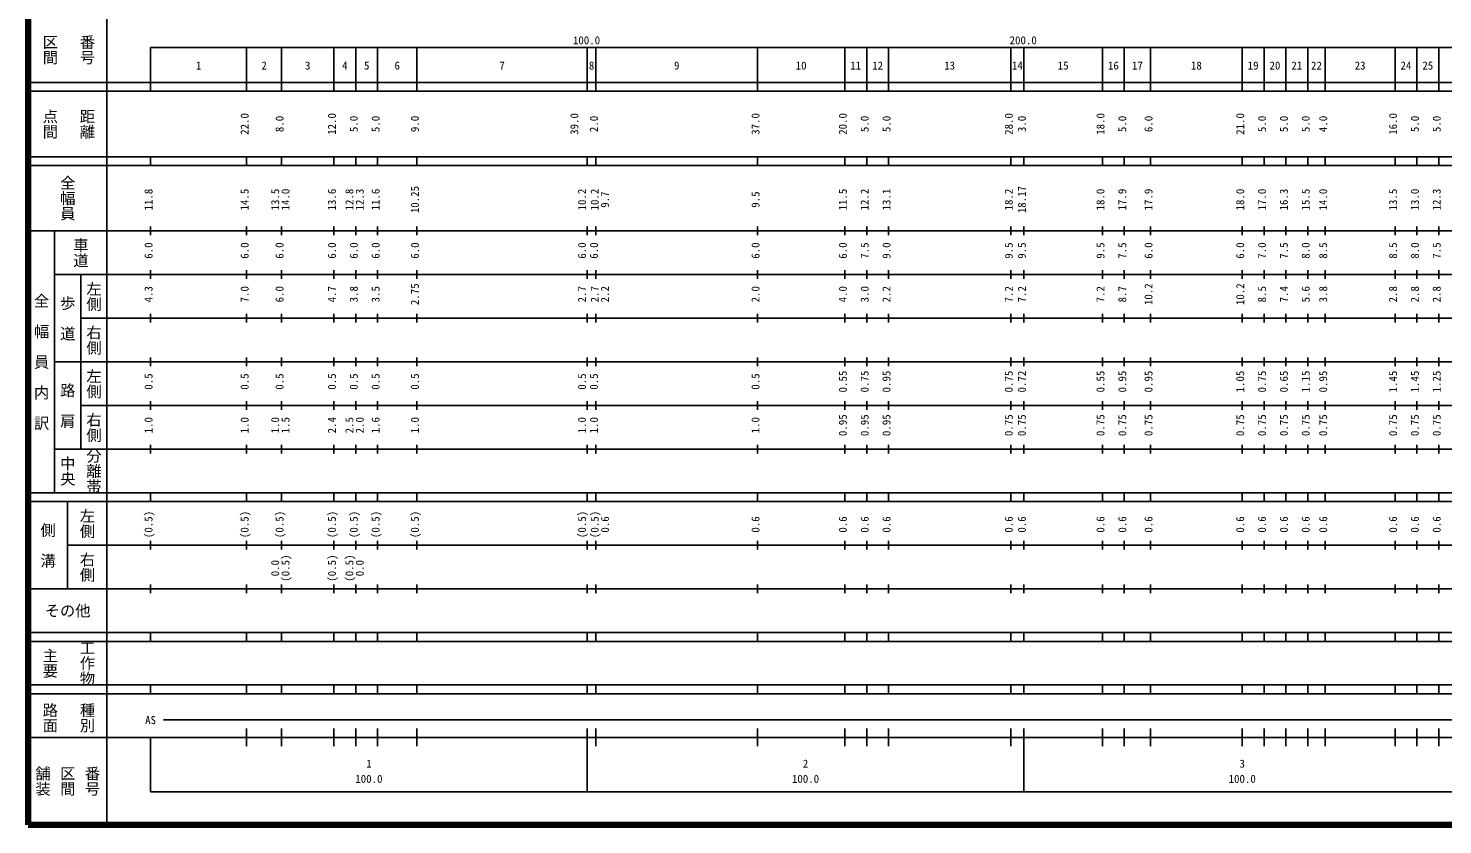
# Model space of a CAD drawing. Units: millimetres on the paper, enlarged 1000 times. Extents: x 40000 to 680000, y 20000 to 380000.
# Drawn here: x 40000 to 363919, y 20000 to 202409 of the extents above; entities that cross this region are included whole.
import ezdxf
from ezdxf.enums import TextEntityAlignment as Align

# ---------------------------------------------------------------- set-up
doc = ezdxf.new("R2010")
doc.units = ezdxf.units.MM
doc.header["$LTSCALE"] = 1000
doc.layers.add('M-TTL', color=2, linetype='Continuous', lineweight=140)
doc.layers.add('M-TTL-BAND', color=7, linetype='Continuous', lineweight=25)
doc.styles.add('@ＭＳ ゴシック', font='')
doc.styles.add('ＭＳ ゴシック', font='')
doc.styles.get('@ＭＳ ゴシック').set_extended_font_data('@MS Gothic')
doc.styles.get('ＭＳ ゴシック').set_extended_font_data('MS Gothic')

msp = doc.modelspace()

# ---------------------------------------------------------------- linework, layer by layer
at = {"layer": 'M-TTL'}
for p, q in [((40000, 380000), (40000, 20000)), ((40000, 20000), (680000, 20000))]:
    msp.add_line(p, q, dxfattribs=at)
at = {"layer": 'M-TTL-BAND'}
for p, q in [((58000, 370000), (58000, 20000)), ((68000, 198000), (579000, 198000)), ((68000, 198000), (68000, 188000)), ((90000, 188000), (90000, 198000)), ((98000, 188000), (98000, 198000)), ((110000, 188000), (110000, 198000)), ((115000, 188000), (115000, 198000)), ((120000, 188000), (120000, 198000)), ((129000, 188000), (129000, 198000)), ((168000, 188000), (168000, 198000)), ((170000, 188000), (170000, 198000)), ((207000, 188000), (207000, 198000)), ((227000, 188000), (227000, 198000)), ((232000, 188000), (232000, 198000)), ((237000, 188000), (237000, 198000)), ((265000, 188000), (265000, 198000)), ((268000, 188000), (268000, 198000)), ((286000, 188000), (286000, 198000)), ((291000, 188000), (291000, 198000)), ((297000, 188000), (297000, 198000)), ((318000, 188000), (318000, 198000)), ((323000, 188000), (323000, 198000)), ((328000, 188000), (328000, 198000)), ((333000, 188000), (333000, 198000)), ((337000, 188000), (337000, 198000)), ((353000, 188000), (353000, 198000)), ((358000, 188000), (358000, 198000)), ((363000, 188000), (363000, 198000)), ((40000, 190000), (579000, 190000)), ((40000, 188000), (579000, 188000)), ((40000, 173000), (579000, 173000)), ((68000, 171000), (68000, 173000)), ((90000, 171000), (90000, 173000)), ((98000, 171000), (98000, 173000)), ((110000, 171000), (110000, 173000)), ((115000, 171000), (115000, 173000)), ((120000, 171000), (120000, 173000)), ((129000, 171000), (129000, 173000)), ((168000, 171000), (168000, 173000)), ((170000, 171000), (170000, 173000)), ((207000, 171000), (207000, 173000)), ((227000, 171000), (227000, 173000)), ((232000, 171000), (232000, 173000)), ((237000, 171000), (237000, 173000)), ((265000, 171000), (265000, 173000)), ((268000, 171000), (268000, 173000)), ((286000, 171000), (286000, 173000)), ((291000, 171000), (291000, 173000)), ((297000, 171000), (297000, 173000)), ((318000, 171000), (318000, 173000)), ((323000, 171000), (323000, 173000)), ((328000, 171000), (328000, 173000)), ((333000, 171000), (333000, 173000)), ((337000, 171000), (337000, 173000)), ((353000, 171000), (353000, 173000)), ((358000, 171000), (358000, 173000)), ((363000, 171000), (363000, 173000)), ((40000, 171000), (579000, 171000)), ((40000, 156000), (579000, 156000)), ((46000, 96000), (46000, 156000)), ((68000, 155000), (68000, 157000)), ((90000, 155000), (90000, 157000)), ((98000, 155000), (98000, 157000)), ((110000, 155000), (110000, 157000)), ((115000, 155000), (115000, 157000)), ((120000, 155000), (120000, 157000)), ((129000, 155000), (129000, 157000)), ((168000, 155000), (168000, 157000)), ((170000, 155000), (170000, 157000)), ((207000, 155000), (207000, 157000)), ((227000, 155000), (227000, 157000)), ((232000, 155000), (232000, 157000)), ((237000, 155000), (237000, 157000)), ((265000, 155000), (265000, 157000)), ((268000, 155000), (268000, 157000)), ((286000, 155000), (286000, 157000)), ((291000, 155000), (291000, 157000)), ((297000, 155000), (297000, 157000)), ((318000, 155000), (318000, 157000)), ((323000, 155000), (323000, 157000)), ((328000, 155000), (328000, 157000)), ((333000, 155000), (333000, 157000)), ((337000, 155000), (337000, 157000)), ((353000, 155000), (353000, 157000)), ((358000, 155000), (358000, 157000)), ((363000, 155000), (363000, 157000)), ((46000, 146000), (579000, 146000)), ((52000, 146000), (52000, 106000)), ((68000, 145000), (68000, 147000)), ((90000, 145000), (90000, 147000)), ((98000, 145000), (98000, 147000)), ((110000, 145000), (110000, 147000)), ((115000, 145000), (115000, 147000)), ((120000, 145000), (120000, 147000)), ((129000, 145000), (129000, 147000)), ((168000, 145000), (168000, 147000)), ((170000, 145000), (170000, 147000)), ((207000, 145000), (207000, 147000)), ((227000, 145000), (227000, 147000)), ((232000, 145000), (232000, 147000)), ((237000, 145000), (237000, 147000)), ((265000, 145000), (265000, 147000)), ((268000, 145000), (268000, 147000)), ((286000, 145000), (286000, 147000)), ((291000, 145000), (291000, 147000)), ((297000, 145000), (297000, 147000)), ((318000, 145000), (318000, 147000)), ((323000, 145000), (323000, 147000)), ((328000, 145000), (328000, 147000)), ((333000, 145000), (333000, 147000)), ((337000, 145000), (337000, 147000)), ((353000, 145000), (353000, 147000)), ((358000, 145000), (358000, 147000)), ((363000, 145000), (363000, 147000)), ((68000, 135000), (68000, 137000)), ((90000, 135000), (90000, 137000)), ((98000, 135000), (98000, 137000)), ((110000, 135000), (110000, 137000)), ((115000, 135000), (115000, 137000)), ((120000, 135000), (120000, 137000)), ((129000, 135000), (129000, 137000)), ((168000, 135000), (168000, 137000)), ((170000, 135000), (170000, 137000)), ((207000, 135000), (207000, 137000)), ((227000, 135000), (227000, 137000)), ((232000, 135000), (232000, 137000)), ((237000, 135000), (237000, 137000)), ((265000, 135000), (265000, 137000)), ((268000, 135000), (268000, 137000)), ((286000, 135000), (286000, 137000)), ((291000, 135000), (291000, 137000)), ((297000, 135000), (297000, 137000)), ((318000, 135000), (318000, 137000)), ((323000, 135000), (323000, 137000)), ((328000, 135000), (328000, 137000)), ((333000, 135000), (333000, 137000)), ((337000, 135000), (337000, 137000)), ((353000, 135000), (353000, 137000)), ((358000, 135000), (358000, 137000)), ((363000, 135000), (363000, 137000)), ((52000, 136000), (579000, 136000)), ((68000, 125000), (68000, 127000)), ((90000, 125000), (90000, 127000)), ((98000, 125000), (98000, 127000)), ((110000, 125000), (110000, 127000)), ((115000, 125000), (115000, 127000)), ((120000, 125000), (120000, 127000)), ((129000, 125000), (129000, 127000)), ((168000, 125000), (168000, 127000)), ((170000, 125000), (170000, 127000)), ((207000, 125000), (207000, 127000)), ((227000, 125000), (227000, 127000)), ((232000, 125000), (232000, 127000)), ((237000, 125000), (237000, 127000)), ((265000, 125000), (265000, 127000)), ((268000, 125000), (268000, 127000)), ((286000, 125000), (286000, 127000)), ((291000, 125000), (291000, 127000)), ((297000, 125000), (297000, 127000)), ((318000, 125000), (318000, 127000)), ((323000, 125000), (323000, 127000)), ((328000, 125000), (328000, 127000)), ((333000, 125000), (333000, 127000)), ((337000, 125000), (337000, 127000)), ((353000, 125000), (353000, 127000)), ((358000, 125000), (358000, 127000)), ((363000, 125000), (363000, 127000)), ((46000, 126000), (579000, 126000)), ((68000, 115000), (68000, 117000)), ((90000, 115000), (90000, 117000)), ((98000, 115000), (98000, 117000)), ((110000, 115000), (110000, 117000)), ((115000, 115000), (115000, 117000)), ((120000, 115000), (120000, 117000)), ((129000, 115000), (129000, 117000)), ((168000, 115000), (168000, 117000)), ((170000, 115000), (170000, 117000)), ((207000, 115000), (207000, 117000)), ((227000, 115000), (227000, 117000)), ((232000, 115000), (232000, 117000)), ((237000, 115000), (237000, 117000)), ((265000, 115000), (265000, 117000)), ((268000, 115000), (268000, 117000)), ((286000, 115000), (286000, 117000)), ((291000, 115000), (291000, 117000)), ((297000, 115000), (297000, 117000)), ((318000, 115000), (318000, 117000)), ((323000, 115000), (323000, 117000)), ((328000, 115000), (328000, 117000)), ((333000, 115000), (333000, 117000)), ((337000, 115000), (337000, 117000)), ((353000, 115000), (353000, 117000)), ((358000, 115000), (358000, 117000)), ((363000, 115000), (363000, 117000)), ((52000, 116000), (579000, 116000)), ((68000, 105000), (68000, 107000)), ((90000, 105000), (90000, 107000)), ((98000, 105000), (98000, 107000)), ((110000, 105000), (110000, 107000)), ((115000, 105000), (115000, 107000)), ((120000, 105000), (120000, 107000)), ((129000, 105000), (129000, 107000)), ((168000, 105000), (168000, 107000)), ((170000, 105000), (170000, 107000)), ((207000, 105000), (207000, 107000)), ((227000, 105000), (227000, 107000)), ((232000, 105000), (232000, 107000)), ((237000, 105000), (237000, 107000)), ((265000, 105000), (265000, 107000)), ((268000, 105000), (268000, 107000)), ((286000, 105000), (286000, 107000)), ((291000, 105000), (291000, 107000)), ((297000, 105000), (297000, 107000)), ((318000, 105000), (318000, 107000)), ((323000, 105000), (323000, 107000)), ((328000, 105000), (328000, 107000)), ((333000, 105000), (333000, 107000)), ((337000, 105000), (337000, 107000)), ((353000, 105000), (353000, 107000)), ((358000, 105000), (358000, 107000)), ((363000, 105000), (363000, 107000)), ((46000, 106000), (579000, 106000)), ((40000, 96000), (579000, 96000)), ((40000, 94000), (579000, 94000)), ((49000, 94000), (49000, 74000)), ((68000, 94000), (68000, 96000)), ((90000, 94000), (90000, 96000)), ((98000, 94000), (98000, 96000)), ((110000, 94000), (110000, 96000)), ((115000, 94000), (115000, 96000)), ((120000, 94000), (120000, 96000)), ((129000, 94000), (129000, 96000)), ((168000, 94000), (168000, 96000)), ((170000, 94000), (170000, 96000)), ((207000, 94000), (207000, 96000)), ((227000, 94000), (227000, 96000)), ((232000, 94000), (232000, 96000)), ((237000, 94000), (237000, 96000)), ((265000, 94000), (265000, 96000)), ((268000, 94000), (268000, 96000)), ((286000, 94000), (286000, 96000)), ((291000, 94000), (291000, 96000)), ((297000, 94000), (297000, 96000)), ((318000, 94000), (318000, 96000)), ((323000, 94000), (323000, 96000)), ((328000, 94000), (328000, 96000)), ((333000, 94000), (333000, 96000)), ((337000, 94000), (337000, 96000)), ((353000, 94000), (353000, 96000)), ((358000, 94000), (358000, 96000)), ((363000, 94000), (363000, 96000)), ((68000, 83000), (68000, 85000)), ((90000, 83000), (90000, 85000)), ((98000, 83000), (98000, 85000)), ((110000, 83000), (110000, 85000)), ((115000, 83000), (115000, 85000)), ((120000, 83000), (120000, 85000)), ((129000, 83000), (129000, 85000)), ((168000, 83000), (168000, 85000)), ((170000, 83000), (170000, 85000)), ((207000, 83000), (207000, 85000)), ((227000, 83000), (227000, 85000)), ((232000, 83000), (232000, 85000)), ((237000, 83000), (237000, 85000)), ((265000, 83000), (265000, 85000)), ((268000, 83000), (268000, 85000)), ((286000, 83000), (286000, 85000)), ((291000, 83000), (291000, 85000)), ((297000, 83000), (297000, 85000)), ((318000, 83000), (318000, 85000)), ((323000, 83000), (323000, 85000)), ((328000, 83000), (328000, 85000)), ((333000, 83000), (333000, 85000)), ((337000, 83000), (337000, 85000)), ((353000, 83000), (353000, 85000)), ((358000, 83000), (358000, 85000)), ((363000, 83000), (363000, 85000)), ((49000, 84000), (579000, 84000)), ((68000, 73000), (68000, 75000)), ((90000, 73000), (90000, 75000)), ((98000, 73000), (98000, 75000)), ((110000, 73000), (110000, 75000)), ((115000, 73000), (115000, 75000)), ((120000, 73000), (120000, 75000)), ((129000, 73000), (129000, 75000)), ((168000, 73000), (168000, 75000)), ((170000, 73000), (170000, 75000)), ((207000, 73000), (207000, 75000)), ((227000, 73000), (227000, 75000)), ((232000, 73000), (232000, 75000)), ((237000, 73000), (237000, 75000)), ((265000, 73000), (265000, 75000)), ((268000, 73000), (268000, 75000)), ((286000, 73000), (286000, 75000)), ((291000, 73000), (291000, 75000)), ((297000, 73000), (297000, 75000)), ((318000, 73000), (318000, 75000)), ((323000, 73000), (323000, 75000)), ((328000, 73000), (328000, 75000)), ((333000, 73000), (333000, 75000)), ((337000, 73000), (337000, 75000)), ((353000, 73000), (353000, 75000)), ((358000, 73000), (358000, 75000)), ((363000, 73000), (363000, 75000)), ((40000, 74000), (579000, 74000)), ((40000, 64000), (579000, 64000)), ((40000, 62000), (579000, 62000)), ((68000, 62000), (68000, 64000)), ((90000, 62000), (90000, 64000)), ((98000, 62000), (98000, 64000)), ((110000, 62000), (110000, 64000)), ((115000, 62000), (115000, 64000)), ((120000, 62000), (120000, 64000)), ((129000, 62000), (129000, 64000)), ((168000, 62000), (168000, 64000)), ((170000, 62000), (170000, 64000)), ((207000, 62000), (207000, 64000)), ((227000, 62000), (227000, 64000)), ((232000, 62000), (232000, 64000)), ((237000, 62000), (237000, 64000)), ((265000, 62000), (265000, 64000)), ((268000, 62000), (268000, 64000)), ((286000, 62000), (286000, 64000)), ((291000, 62000), (291000, 64000)), ((297000, 62000), (297000, 64000)), ((318000, 62000), (318000, 64000)), ((323000, 62000), (323000, 64000)), ((328000, 62000), (328000, 64000)), ((333000, 62000), (333000, 64000)), ((337000, 62000), (337000, 64000)), ((353000, 62000), (353000, 64000)), ((358000, 62000), (358000, 64000)), ((363000, 62000), (363000, 64000)), ((40000, 52000), (579000, 52000)), ((68000, 50000), (68000, 52000)), ((90000, 50000), (90000, 52000)), ((98000, 50000), (98000, 52000)), ((110000, 50000), (110000, 52000)), ((115000, 50000), (115000, 52000)), ((120000, 50000), (120000, 52000)), ((129000, 50000), (129000, 52000)), ((168000, 50000), (168000, 52000)), ((170000, 50000), (170000, 52000)), ((207000, 50000), (207000, 52000)), ((227000, 50000), (227000, 52000)), ((232000, 50000), (232000, 52000)), ((237000, 50000), (237000, 52000)), ((265000, 50000), (265000, 52000)), ((268000, 50000), (268000, 52000)), ((286000, 50000), (286000, 52000)), ((291000, 50000), (291000, 52000)), ((297000, 50000), (297000, 52000)), ((318000, 50000), (318000, 52000)), ((323000, 50000), (323000, 52000)), ((328000, 50000), (328000, 52000)), ((333000, 50000), (333000, 52000)), ((337000, 50000), (337000, 52000)), ((353000, 50000), (353000, 52000)), ((358000, 50000), (358000, 52000)), ((363000, 50000), (363000, 52000)), ((40000, 50000), (579000, 50000)), ((71000, 44000), (565000, 44000)), ((40000, 40000), (579000, 40000)), ((68000, 40000), (68000, 27500)), ((90000, 38000), (90000, 42000)), ((98000, 38000), (98000, 42000)), ((110000, 38000), (110000, 42000)), ((115000, 38000), (115000, 42000)), ((120000, 38000), (120000, 42000)), ((129000, 38000), (129000, 42000)), ((168000, 27500), (168000, 42000)), ((170000, 38000), (170000, 42000)), ((207000, 38000), (207000, 42000)), ((227000, 38000), (227000, 42000)), ((232000, 38000), (232000, 42000)), ((237000, 38000), (237000, 42000)), ((265000, 38000), (265000, 42000)), ((268000, 27500), (268000, 42000)), ((286000, 38000), (286000, 42000)), ((291000, 38000), (291000, 42000)), ((297000, 38000), (297000, 42000)), ((318000, 38000), (318000, 42000)), ((323000, 38000), (323000, 42000)), ((328000, 38000), (328000, 42000)), ((333000, 38000), (333000, 42000)), ((337000, 38000), (337000, 42000)), ((353000, 38000), (353000, 42000)), ((358000, 38000), (358000, 42000)), ((363000, 38000), (363000, 42000)), ((68000, 27500), (579000, 27500))]:
    msp.add_line(p, q, dxfattribs=at)

# ---------------------------------------------------------------- texts
at = {"layer": 'M-TTL-BAND', "style": '@ＭＳ ゴシック'}
for s, p in [('区間', (45000, 197500)), ('番号', (53500, 197500)), ('点間', (45000, 180500)), ('距離', (53500, 180500)), ('全幅員', (49000, 163500)), ('車道', (52000, 151000)), ('左側', (55000, 141000)), ('全\u3000幅\u3000員\u3000内\u3000訳', (43000, 126000)), ('歩\u3000道', (49000, 136000)), ('右側', (55000, 131000)), ('左側', (55000, 121000)), ('路\u3000肩', (49000, 116000)), ('右側', (55000, 111000)), ('中央', (49000, 101000)), ('分離帯', (55000, 101000)), ('左側', (53500, 89000)), ('側\u3000溝', (44500, 84000)), ('右側', (53500, 79000)), ('工作物', (53500, 57000)), ('主要', (45000, 57000)), ('路面', (45000, 44500)), ('種別', (53500, 44500)), ('舗装', (43333, 30000)), ('区間', (49000, 30000)), ('番号', (54667, 30000))]:
    msp.add_text(s, height=2566, rotation=270, dxfattribs=at).set_placement(p, align=Align.MIDDLE_CENTER)
at = {"layer": 'M-TTL-BAND', "style": 'ＭＳ ゴシック'}
for s, p in [('100.0', (167844, 198195)), ('200.0', (267844, 198195)), ('1', (79000, 192405)), ('2', (94000, 192405)), ('3', (104000, 192405)), ('4', (112500, 192405)), ('5', (117500, 192405)), ('6', (124500, 192405)), ('7', (148500, 192405)), ('8', (169000, 192405)), ('9', (188500, 192405)), ('10', (217000, 192405)), ('11', (229500, 192405)), ('12', (234500, 192405)), ('13', (251000, 192405)), ('14', (266500, 192405)), ('15', (277000, 192405)), ('16', (288500, 192405)), ('17', (294000, 192405)), ('18', (307500, 192405)), ('19', (320500, 192405)), ('20', (325500, 192405)), ('21', (330500, 192405)), ('22', (335000, 192405)), ('23', (345000, 192405)), ('24', (355500, 192405)), ('25', (360500, 192405)), ('AS', (68000, 42500)), ('1', (118000, 32523)), ('2', (218000, 32523)), ('3', (318000, 32523)), ('100.0', (118000, 29033)), ('100.0', (218000, 29033)), ('100.0', (318000, 29033))]:
    msp.add_text(s, height=1833, dxfattribs=at).set_placement(p, align=Align.BOTTOM_CENTER)
for s, p in [('22.0', (91000, 180500)), ('8.0', (99000, 180500)), ('12.0', (111000, 180500)), ('5.0', (116000, 180500)), ('5.0', (121000, 180500)), ('9.0', (130000, 180500)), ('39.0', (166509, 180500)), ('2.0', (171000, 180500)), ('37.0', (208000, 180500)), ('20.0', (228000, 180500)), ('5.0', (233000, 180500)), ('5.0', (238000, 180500)), ('28.0', (266000, 180500)), ('3.0', (269000, 180500)), ('18.0', (287000, 180500)), ('5.0', (292000, 180500)), ('6.0', (298000, 180500)), ('21.0', (319000, 180500)), ('5.0', (324000, 180500)), ('5.0', (329000, 180500)), ('5.0', (334000, 180500)), ('4.0', (338000, 180500)), ('16.0', (354000, 180500)), ('5.0', (359000, 180500)), ('5.0', (364000, 180500)), ('11.8', (69000, 163174)), ('14.5', (91000, 163174)), ('13.5', (98000, 163174)), ('14.0', (100370, 163174)), ('13.6', (111000, 163174)), ('12.8', (115000, 163174)), ('12.3', (117370, 163174)), ('11.6', (121000, 163174)), ('10.25', (130000, 163174)), ('10.2', (168271, 163174)), ('10.2', (171167, 163174)), ('11.5', (228000, 163174)), ('12.2', (233000, 163174)), ('13.1', (238000, 163174)), ('18.2', (266000, 163174)), ('18.17', (269000, 163174)), ('18.0', (287000, 163174)), ('17.9', (292000, 163174)), ('17.9', (298000, 163174)), ('18.0', (319000, 163174)), ('17.0', (324000, 163174)), ('16.3', (329000, 163174)), ('15.5', (334000, 163174)), ('14.0', (338000, 163174)), ('13.5', (354000, 163174)), ('13.0', (359000, 163174)), ('12.3', (364000, 163174)), ('9.7', (173537, 163174)), ('9.5', (208000, 163174)), ('6.0', (69000, 151500)), ('6.0', (91000, 151500)), ('6.0', (99000, 151500)), ('6.0', (111000, 151500)), ('6.0', (116000, 151500)), ('6.0', (121000, 151500)), ('6.0', (130000, 151500)), ('6.0', (168271, 151500)), ('6.0', (171000, 151500)), ('6.0', (208000, 151500)), ('6.0', (228000, 151500)), ('7.5', (233000, 151500)), ('9.0', (238000, 151500)), ('9.5', (266000, 151500)), ('9.5', (269000, 151500)), ('9.5', (287000, 151500)), ('7.5', (292000, 151500)), ('6.0', (298000, 151500)), ('6.0', (319000, 151500)), ('7.0', (324000, 151500)), ('7.5', (329000, 151500)), ('8.0', (334000, 151500)), ('8.5', (338000, 151500)), ('8.5', (354000, 151500)), ('8.0', (359000, 151500)), ('7.5', (364000, 151500)), ('4.3', (69000, 141500)), ('7.0', (91000, 141500)), ('6.0', (99000, 141500)), ('4.7', (111000, 141500)), ('3.8', (116000, 141500)), ('3.5', (121000, 141500)), ('2.75', (130000, 141500)), ('2.7', (168271, 141500)), ('2.7', (171167, 141500)), ('2.2', (173537, 141500)), ('2.0', (208000, 141500)), ('4.0', (228000, 141500)), ('3.0', (233000, 141500)), ('2.2', (238000, 141500)), ('7.2', (266000, 141500)), ('7.2', (269000, 141500)), ('7.2', (287000, 141500)), ('8.7', (292000, 141500)), ('10.2', (298000, 141500)), ('10.2', (319000, 141500)), ('8.5', (324000, 141500)), ('7.4', (329000, 141500)), ('5.6', (334000, 141500)), ('3.8', (338000, 141500)), ('2.8', (354000, 141500)), ('2.8', (359000, 141500)), ('2.8', (364000, 141500)), ('0.5', (69000, 121500)), ('0.5', (91000, 121500)), ('0.5', (99000, 121500)), ('0.5', (111000, 121500)), ('0.5', (116000, 121500)), ('0.5', (121000, 121500)), ('0.5', (130000, 121500)), ('0.5', (168271, 121500)), ('0.5', (171000, 121500)), ('0.5', (208000, 121500)), ('0.55', (228000, 121500)), ('0.75', (233000, 121500)), ('0.95', (238000, 121500)), ('0.75', (266000, 121500)), ('0.72', (269000, 121500)), ('0.55', (287000, 121500)), ('0.95', (292000, 121500)), ('0.95', (298000, 121500)), ('1.05', (319000, 121500)), ('0.75', (324000, 121500)), ('0.65', (329000, 121500)), ('1.15', (334000, 121500)), ('0.95', (338000, 121500)), ('1.45', (354000, 121500)), ('1.45', (359000, 121500)), ('1.25', (364000, 121500)), ('0.95', (228000, 111500)), ('0.95', (233000, 111500)), ('0.95', (238000, 111500)), ('0.75', (266000, 111500)), ('0.75', (269000, 111500)), ('0.75', (287000, 111500)), ('0.75', (292000, 111500)), ('0.75', (298000, 111500)), ('0.75', (319000, 111500)), ('0.75', (324000, 111500)), ('0.75', (329000, 111500)), ('0.75', (334000, 111500)), ('0.75', (338000, 111500)), ('0.75', (354000, 111500)), ('0.75', (359000, 111500)), ('0.75', (364000, 111500)), ('1.0', (69000, 111500)), ('1.0', (91000, 111500)), ('1.0', (98000, 111500)), ('1.5', (100370, 111500)), ('2.4', (111000, 111500)), ('2.5', (115000, 111500)), ('2.0', (117370, 111500)), ('1.6', (121000, 111500)), ('1.0', (130000, 111500)), ('1.0', (168271, 111500)), ('1.0', (171000, 111500)), ('1.0', (208000, 111500)), ('(0.5)', (69000, 88764)), ('(0.5)', (91000, 88764)), ('(0.5)', (99000, 88764)), ('(0.5)', (111000, 88764)), ('(0.5)', (116000, 88764)), ('(0.5)', (121000, 88764)), ('(0.5)', (130000, 88764)), ('(0.5)', (168271, 88764)), ('(0.5)', (171167, 88764)), ('0.6', (173537, 88764)), ('0.6', (208000, 88764)), ('0.6', (228000, 88764)), ('0.6', (233000, 88764)), ('0.6', (238000, 88764)), ('0.6', (266000, 88764)), ('0.6', (269000, 88764)), ('0.6', (287000, 88764)), ('0.6', (292000, 88764)), ('0.6', (298000, 88764)), ('0.6', (319000, 88764)), ('0.6', (324000, 88764)), ('0.6', (329000, 88764)), ('0.6', (334000, 88764)), ('0.6', (338000, 88764)), ('0.6', (354000, 88764)), ('0.6', (359000, 88764)), ('0.6', (364000, 88764)), ('(0.5)', (100370, 78764)), ('(0.5)', (111000, 78764)), ('(0.5)', (115000, 78764)), ('0.0', (98000, 78764)), ('0.0', (117370, 78764))]:
    msp.add_text(s, height=1833, rotation=90, dxfattribs=at).set_placement(p, align=Align.BOTTOM_CENTER)
msp.add_text('その他', height=2566, dxfattribs=at).set_placement((49000, 69000), align=Align.MIDDLE_CENTER)

doc.saveas('drawing.dxf')
